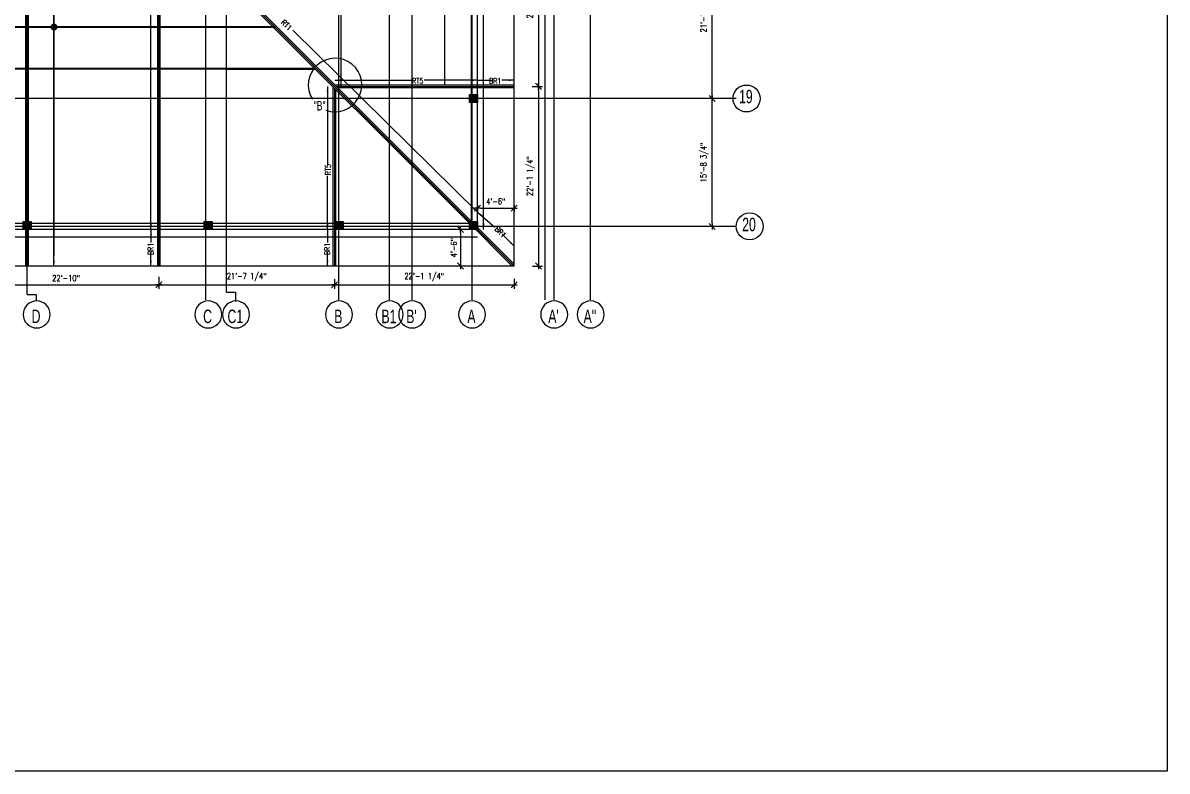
# Model space of a CAD drawing. Extents: x -95606 to 113309, y -42160 to -940.
# Drawn here: x 111524 to 113213, y -22321 to -21216 of the extents above; entities that cross this region are included whole.
import ezdxf
from ezdxf.enums import TextEntityAlignment as Align

# ---------------------------------------------------------------- set-up
doc = ezdxf.new("R2010")
doc.units = 0
doc.header["$LTSCALE"] = 0.02
doc.header["$MEASUREMENT"] = 0
doc.header["$PDMODE"] = 3
doc.header["$PDSIZE"] = -2
doc.linetypes.add('CENTER', pattern=[50.8, 31.75, -6.35, 6.35, -6.35])
doc.linetypes.add('HIDDEN', pattern=[9.525, 6.35, -3.175])
doc.layers.get('0').update_dxf_attribs({"linetype": 'CONTINUOUS'})
doc.layers.get('DEFPOINTS').update_dxf_attribs({"linetype": 'CONTINUOUS'})
for name, color, linetype in [('A-2TEXT', 4, 'CONTINUOUS'), ('BEAM TEX1', 3, 'CONTINUOUS'), ('COL 1', 5, 'CONTINUOUS'), ('DIM', 7, 'CONTINUOUS'), ('dimentions', 8, 'CONTINUOUS'), ('EXLINE', 33, 'CONTINUOUS'), ('GRID', 8, 'CENTER'), ('h', 3, 'CONTINUOUS'), ('HBEAM', 51, 'HIDDEN'), ('RF5', 6, 'CONTINUOUS'), ('S-SLB', 3, 'CONTINUOUS'), ('S-TXT', 2, 'CONTINUOUS'), ('TEXT-2', 3, 'CONTINUOUS')]:
    doc.layers.add(name, color=color, linetype=linetype)
for name, color, linetype, lineweight in [('GRID NAME', 31, 'CONTINUOUS', 30), ('Hatch', 252, 'CONTINUOUS', 9), ('HATCH 2', 253, 'CONTINUOUS', 5), ('Layer4', 4, 'CONTINUOUS', 25)]:
    doc.layers.add(name, color=color, linetype=linetype, lineweight=lineweight)
doc.styles.add('ROMANS', font='romans.shx', dxfattribs={"width": 0.8})
doc.styles.add('STYLE2', font='arial.ttf', dxfattribs={"width": 0.8})
doc.styles.add('style5', font='romans.shx', dxfattribs={"width": 0.7, "height": 8})
doc.styles.add('style6', font='romans.shx', dxfattribs={"height": 8})
doc.styles.add('style9', font='romans.shx', dxfattribs={"width": 0.8, "height": 4})
doc.dimstyles.new('TEXT-18', dxfattribs={"dimtxt": 8, "dimasz": 9, "dimexe": 6, "dimexo": 6, "dimgap": 3.125, "dimtad": 1, "dimdec": 1, "dimrnd": 0.5, "dimzin": 1, "dimdsep": 46, "dimlunit": 4, "dimtxsty": 'style6', "dimblk": 'OBLIQUE', "dimcen": 72.09, "dimclrd": 1, "dimclre": 1, "dimclrt": 4, "dimadec": 0, "dimazin": 0, "dimtfac": 1, "dimtdec": 1, "dimtofl": 0, "dimtmove": 0, "dimatfit": 3, "dimfxl": 1, "dimfrac": 2, "dimtolj": 1, "dimtzin": 0, "dimlwd": -1, "dimarcsym": 0})
doc.dimstyles.new('TK96', dxfattribs={"dimscale": 96, "dimtxt": 0.09375, "dimasz": 0.046875, "dimexe": 0.0625, "dimexo": 0.015625, "dimgap": 0.046875, "dimtad": 1, "dimzin": 11, "dimdsep": 46, "dimlunit": 4, "dimtxsty": 'ROMANS', "dimblk1": 'TK1', "dimblk2": 'TK1', "dimsah": 1, "dimcen": 0.09375, "dimclrd": 1, "dimclre": 1, "dimclrt": 2, "dimadec": 0, "dimazin": 0, "dimtfac": 1, "dimtofl": 0, "dimtmove": 0, "dimatfit": 3, "dimldrblk": 'TK1', "dimfxl": 1, "dimfrac": 2, "dimtolj": 1, "dimtzin": 9, "dimarcsym": 0})

# ---------------------------------------------------------------- blocks, each defined once
blk = doc.blocks.new('GRID')
at = {"color": 1, "linetype": 'Continuous'}
blk.add_circle((0, 0), 19.9, dxfattribs=at)
at = {"layer": 'A-2TEXT', "linetype": 'Continuous', "style": 'STYLE2', "width": 0.65}
blk.add_attdef('A', text='', height=19.9, rotation=359.9735, dxfattribs=at).set_placement((-1, -7.1), align=Align.CENTER)
blk = doc.blocks.new('TK1')
at = {"color": 4, "linetype": 'Continuous'}
blk.add_line((-1, -1), (1, 1), dxfattribs=at)
at = {"color": 1, "linetype": 'ByBlock'}
blk.add_line((-1, 0), (1, 0), dxfattribs=at)
blk = doc.blocks.new('*D594')
at = {"layer": 'DEFPOINTS', "color": 0, "lineweight": -2, "transparency": 16777216}
for p in [(112541.3, -21074.2), (112549.2, -21074.2), (112549.2, -21328)]:
    blk.add_point(p, dxfattribs=at)
at = {"layer": 'dimentions', "color": 1, "linetype": 'Continuous', "lineweight": -2, "transparency": 16777216}
for p, q in [((112547.7, -21074.2), (112535.3, -21074.2)), ((112541.3, -21323.5), (112541.3, -21078.7)), ((112547.7, -21328), (112535.3, -21328))]:
    blk.add_line(p, q, dxfattribs=at)
at = {"layer": 'dimentions', "color": 1, "lineweight": -2, "transparency": 16777216, "xscale": 4.5, "yscale": 4.5, "zscale": 4.5}
for p, rotation in [((112541.3, -21074.2), 90), ((112541.3, -21328), 270)]:
    blk.add_blockref('TK1', p, dxfattribs=dict(at, rotation=rotation))
at = {"layer": 'dimentions', "color": 2, "transparency": 16777216, "insert": (112529.9, -21201.1), "char_height": 9, "attachment_point": 5, "rotation": 90, "style": 'ROMANS'}
blk.add_mtext('\\A1;21\'-1 3/4"', dxfattribs=at)
blk = doc.blocks.new('*D595')
at = {"layer": 'DEFPOINTS', "color": 0, "lineweight": -2, "transparency": 16777216}
for p in [(112541.3, -21328), (112549.2, -21328), (112549.2, -21516.8)]:
    blk.add_point(p, dxfattribs=at)
at = {"layer": 'dimentions', "color": 1, "linetype": 'Continuous', "lineweight": -2, "transparency": 16777216}
for p, q in [((112547.7, -21328), (112535.3, -21328)), ((112541.3, -21512.3), (112541.3, -21332.5)), ((112547.7, -21516.8), (112535.3, -21516.8))]:
    blk.add_line(p, q, dxfattribs=at)
at = {"layer": 'dimentions', "color": 1, "lineweight": -2, "transparency": 16777216, "xscale": 4.5, "yscale": 4.5, "zscale": 4.5}
for p, rotation in [((112541.3, -21328), 90), ((112541.3, -21516.8), 270)]:
    blk.add_blockref('TK1', p, dxfattribs=dict(at, rotation=rotation))
at = {"layer": 'dimentions', "color": 2, "transparency": 16777216, "insert": (112529.9, -21422.4), "char_height": 9, "attachment_point": 5, "rotation": 90, "style": 'ROMANS'}
blk.add_mtext('\\A1;15\'-8 3/4"', dxfattribs=at)
blk = doc.blocks.new('_Oblique')
at = {"color": 0, "linetype": 'ByBlock', "lineweight": -2}
blk.add_line((-0.5, -0.5), (0.5, 0.5), dxfattribs=at)
blk = doc.blocks.new('*D636')
at = {"layer": 'DEFPOINTS', "color": 0, "lineweight": -2, "transparency": 16777216}
for p in [(111450.5, -21596.2), (111724.5, -21589.9), (111724.5, -21602.9)]:
    blk.add_point(p, dxfattribs=at)
at = {"layer": 'S-TXT', "color": 1, "lineweight": -2, "transparency": 16777216}
for p, q in [((111450.5, -21597.7), (111450.5, -21608.9)), ((111724.5, -21591.4), (111724.5, -21608.9)), ((111455, -21602.9), (111720, -21602.9))]:
    blk.add_line(p, q, dxfattribs=at)
at = {"layer": 'S-TXT', "color": 1, "lineweight": -2, "transparency": 16777216, "xscale": 4.5, "yscale": 4.5, "zscale": 4.5, "rotation": 180}
blk.add_blockref('TK1', (111450.5, -21602.9), dxfattribs=at)
at = {"layer": 'S-TXT', "color": 1, "lineweight": -2, "transparency": 16777216, "xscale": 4.5, "yscale": 4.5, "zscale": 4.5}
blk.add_blockref('TK1', (111724.5, -21602.9), dxfattribs=at)
at = {"layer": 'S-TXT', "color": 2, "transparency": 16777216, "insert": (111587.5, -21593.1), "char_height": 9, "attachment_point": 5, "style": 'ROMANS'}
blk.add_mtext('\\A1;22\'-10"', dxfattribs=at)
blk = doc.blocks.new('*D637')
at = {"layer": 'DEFPOINTS', "color": 0, "lineweight": -2, "transparency": 16777216}
for p in [(111724.5, -21589.9), (111983.7, -21593.1), (111983.7, -21602.9)]:
    blk.add_point(p, dxfattribs=at)
at = {"layer": 'S-TXT', "color": 1, "lineweight": -2, "transparency": 16777216}
for p, q in [((111724.5, -21591.4), (111724.5, -21608.9)), ((111983.7, -21594.6), (111983.7, -21608.9)), ((111729, -21602.9), (111979.2, -21602.9))]:
    blk.add_line(p, q, dxfattribs=at)
at = {"layer": 'S-TXT', "color": 1, "lineweight": -2, "transparency": 16777216, "xscale": 4.5, "yscale": 4.5, "zscale": 4.5, "rotation": 180}
blk.add_blockref('TK1', (111724.5, -21602.9), dxfattribs=at)
at = {"layer": 'S-TXT', "color": 1, "lineweight": -2, "transparency": 16777216, "xscale": 4.5, "yscale": 4.5, "zscale": 4.5}
blk.add_blockref('TK1', (111983.7, -21602.9), dxfattribs=at)
at = {"layer": 'S-TXT', "color": 2, "transparency": 16777216, "insert": (111854.1, -21591.6), "char_height": 9, "attachment_point": 5, "style": 'ROMANS'}
blk.add_mtext('\\A1;21\'-7 1/4"', dxfattribs=at)
blk = doc.blocks.new('*D638')
at = {"layer": 'DEFPOINTS', "color": 0, "lineweight": -2, "transparency": 16777216}
for p in [(111983.7, -21593.1), (112248.9, -21592.9), (112248.9, -21602.9)]:
    blk.add_point(p, dxfattribs=at)
at = {"layer": 'S-TXT', "color": 1, "lineweight": -2, "transparency": 16777216}
for p, q in [((111983.7, -21594.6), (111983.7, -21608.9)), ((112248.9, -21594.4), (112248.9, -21608.9)), ((111988.2, -21602.9), (112244.4, -21602.9))]:
    blk.add_line(p, q, dxfattribs=at)
at = {"layer": 'S-TXT', "color": 1, "lineweight": -2, "transparency": 16777216, "xscale": 4.5, "yscale": 4.5, "zscale": 4.5, "rotation": 180}
blk.add_blockref('TK1', (111983.7, -21602.9), dxfattribs=at)
at = {"layer": 'S-TXT', "color": 1, "lineweight": -2, "transparency": 16777216, "xscale": 4.5, "yscale": 4.5, "zscale": 4.5}
blk.add_blockref('TK1', (112248.9, -21602.9), dxfattribs=at)
at = {"layer": 'S-TXT', "color": 2, "transparency": 16777216, "insert": (112116.3, -21591.6), "char_height": 9, "attachment_point": 5, "style": 'ROMANS'}
blk.add_mtext('\\A1;22\'-1 1/4"', dxfattribs=at)
blk = doc.blocks.new('*D642')
at = {"layer": 'DEFPOINTS', "color": 0, "lineweight": -2, "transparency": 16777216}
for p in [(112267.7, -21050.9), (112273.8, -21310.1), (112284.9, -21310.1)]:
    blk.add_point(p, dxfattribs=at)
at = {"layer": 'S-TXT', "color": 1, "lineweight": -2, "transparency": 16777216}
for p, q in [((112269.2, -21050.9), (112290.9, -21050.9)), ((112284.9, -21055.4), (112284.9, -21305.6)), ((112275.3, -21310.1), (112290.9, -21310.1))]:
    blk.add_line(p, q, dxfattribs=at)
at = {"layer": 'S-TXT', "color": 1, "lineweight": -2, "transparency": 16777216, "xscale": 4.5, "yscale": 4.5, "zscale": 4.5}
for p, rotation in [((112284.9, -21050.9), 90), ((112284.9, -21310.1), 270)]:
    blk.add_blockref('TK1', p, dxfattribs=dict(at, rotation=rotation))
at = {"layer": 'S-TXT', "color": 2, "transparency": 16777216, "insert": (112273.6, -21180.5), "char_height": 9, "attachment_point": 5, "rotation": 90, "style": 'ROMANS'}
blk.add_mtext('\\A1;21\'-7 1/4"', dxfattribs=at)
blk = doc.blocks.new('*D643')
at = {"layer": 'DEFPOINTS', "color": 0, "lineweight": -2, "transparency": 16777216}
for p in [(112273.8, -21310.1), (112274.3, -21575.3), (112284.9, -21575.3)]:
    blk.add_point(p, dxfattribs=at)
at = {"layer": 'S-TXT', "color": 1, "lineweight": -2, "transparency": 16777216}
for p, q in [((112275.3, -21310.1), (112290.9, -21310.1)), ((112284.9, -21314.6), (112284.9, -21570.8)), ((112275.8, -21575.3), (112290.9, -21575.3))]:
    blk.add_line(p, q, dxfattribs=at)
at = {"layer": 'S-TXT', "color": 1, "lineweight": -2, "transparency": 16777216, "xscale": 4.5, "yscale": 4.5, "zscale": 4.5}
for p, rotation in [((112284.9, -21310.1), 90), ((112284.9, -21575.3), 270)]:
    blk.add_blockref('TK1', p, dxfattribs=dict(at, rotation=rotation))
at = {"layer": 'S-TXT', "color": 2, "transparency": 16777216, "insert": (112273.6, -21442.7), "char_height": 9, "attachment_point": 5, "rotation": 90, "style": 'ROMANS'}
blk.add_mtext('\\A1;22\'-1 1/4"', dxfattribs=at)
blk = doc.blocks.new('*D650')
at = {"layer": 'DEFPOINTS', "color": 0, "lineweight": -2, "transparency": 16777216}
for p in [(112194.9, -21483.6), (112248.9, -21483.6), (112248.9, -21489.8)]:
    blk.add_point(p, dxfattribs=at)
at = {"layer": 'S-TXT', "color": 1, "lineweight": -2, "transparency": 16777216}
for p, q in [((112194.9, -21485.1), (112194.9, -21495.8)), ((112199.4, -21489.8), (112244.4, -21489.8)), ((112248.9, -21485.1), (112248.9, -21495.8))]:
    blk.add_line(p, q, dxfattribs=at)
at = {"layer": 'S-TXT', "color": 1, "lineweight": -2, "transparency": 16777216, "xscale": 4.5, "yscale": 4.5, "zscale": 4.5, "rotation": 180}
blk.add_blockref('TK1', (112194.9, -21489.8), dxfattribs=at)
at = {"layer": 'S-TXT', "color": 1, "lineweight": -2, "transparency": 16777216, "xscale": 4.5, "yscale": 4.5, "zscale": 4.5}
blk.add_blockref('TK1', (112248.9, -21489.8), dxfattribs=at)
at = {"layer": 'S-TXT', "color": 2, "transparency": 16777216, "insert": (112221.9, -21479.9), "char_height": 9, "attachment_point": 5, "style": 'ROMANS'}
blk.add_mtext('\\A1;4\'-6"', dxfattribs=at)
blk = doc.blocks.new('*D651')
at = {"layer": 'DEFPOINTS', "color": 0, "lineweight": -2, "transparency": 16777216}
for p in [(112169.9, -21521.3), (112169.9, -21575.3), (112169.9, -21575.3)]:
    blk.add_point(p, dxfattribs=at)
at = {"layer": 'S-TXT', "color": 1, "lineweight": -2, "transparency": 16777216}
for p, q in [((112169.9, -21521.3), (112163.9, -21521.3)), ((112169.9, -21525.8), (112169.9, -21570.8)), ((112169.9, -21575.3), (112163.9, -21575.3))]:
    blk.add_line(p, q, dxfattribs=at)
at = {"layer": 'S-TXT', "color": 1, "lineweight": -2, "transparency": 16777216, "xscale": 4.5, "yscale": 4.5, "zscale": 4.5}
for p, rotation in [((112169.9, -21521.3), 90), ((112169.9, -21575.3), 270)]:
    blk.add_blockref('TK1', p, dxfattribs=dict(at, rotation=rotation))
at = {"layer": 'S-TXT', "color": 2, "transparency": 16777216, "insert": (112160, -21548.3), "char_height": 9, "attachment_point": 5, "rotation": 90, "style": 'ROMANS'}
blk.add_mtext('\\A1;4\'-6"', dxfattribs=at)

msp = doc.modelspace()

# ---------------------------------------------------------------- hatches: boundary and pattern name
at = {"layer": 'Hatch'}
h = msp.add_hatch(color=254, dxfattribs=at)
h.set_gradient(color1=(192, 192, 192), color2=(192, 192, 192), tint=1)
h.paths.add_polyline_path([(112182.886, -21333.966), (112182.886, -21321.966), (112194.886, -21321.966), (112194.886, -21333.966)])
h = msp.add_hatch(color=254, dxfattribs=at)
h.set_gradient(color1=(192, 192, 192), color2=(192, 192, 192), tint=1)
h.paths.add_polyline_path([(111524.219, -21521.3), (111524.219, -21509.3), (111536.219, -21509.3), (111536.219, -21521.3)])
h = msp.add_hatch(color=254, dxfattribs=at)
h.set_gradient(color1=(192, 192, 192), color2=(192, 192, 192), tint=1)
h.paths.add_polyline_path([(111791.387, -21521.3), (111791.387, -21509.3), (111803.387, -21509.3), (111803.387, -21521.3)])
h = msp.add_hatch(color=254, dxfattribs=at)
h.set_gradient(color1=(192, 192, 192), color2=(192, 192, 192), tint=1)
h.paths.add_polyline_path([(111984.387, -21509.3), (111996.387, -21509.3), (111996.387, -21521.3), (111984.387, -21521.3)])
h = msp.add_hatch(color=254, dxfattribs=at)
h.set_gradient(color1=(192, 192, 192), color2=(192, 192, 192), tint=1)
h.paths.add_polyline_path([(112182.878, -21509.3), (112194.878, -21509.3), (112194.878, -21521.3), (112182.878, -21521.3)])

# ---------------------------------------------------------------- linework, layer by layer
at = {"layer": 'BEAM TEX1', "color": 4, "const_width": 3}
for points in [[(110933.837, -21222.467), (111056.664, -21222.541), (111896.177, -21222.653)], [(110874.962, -21283.967), (111056.664, -21284.076), (111955.038, -21284.197)]]:
    msp.add_lwpolyline(points, dxfattribs=at)
at = {"layer": 'COL 1'}
msp.add_lwpolyline([(112182.885, -21321.966), (112194.887, -21321.966), (112194.887, -21333.967), (112182.885, -21333.967)], close=True, dxfattribs=at)
for points in [[(112182.886, -21333.966), (112182.886, -21321.966), (112194.886, -21321.966), (112194.886, -21333.966), (112182.886, -21333.966)], [(111524.219, -21509.3), (111536.219, -21509.3), (111536.219, -21521.3), (111524.219, -21521.3), (111524.219, -21509.3)], [(111791.378, -21509.3), (111803.378, -21509.3), (111803.378, -21521.3), (111791.378, -21521.3), (111791.378, -21509.3)], [(111984.387, -21509.3), (111996.387, -21509.3), (111996.387, -21521.3), (111984.387, -21521.3), (111984.387, -21509.3)], [(112182.878, -21509.3), (112194.878, -21509.3), (112194.878, -21521.3), (112182.878, -21521.3), (112182.878, -21509.3)]]:
    msp.add_lwpolyline(points, dxfattribs=at)
at = {"layer": 'EXLINE'}
for p, q in [((112248.89, -21575.303), (112248.89, -20267.3)), ((112185.89, -21521.303), (112185.89, -20330.3)), ((112194.89, -21521.303), (112194.89, -20398.399)), ((112194.89, -21512.303), (110643.88, -21512.303)), ((112194.89, -21521.303), (110634.88, -21521.303)), ((112248.89, -21575.303), (110580.88, -21575.303))]:
    msp.add_line(p, q, dxfattribs=at)
at = {"layer": 'GRID'}
for p, q in [((111793.826, -21625.336), (111793.826, -18303.479)), ((111990.396, -21625.336), (111990.396, -18303.479)), ((112065.128, -21625.336), (112065.128, -18303.479)), ((112098.378, -21625.336), (112098.378, -18303.479)), ((112186.878, -21625.336), (112186.878, -18303.479)), ((112186.878, -21625.336), (112186.878, -18303.479)), ((112294.878, -21625.336), (112294.878, -18303.479)), ((112294.878, -21625.336), (112294.878, -18303.479)), ((112307.917, -21625.336), (112307.917, -18303.479)), ((112307.917, -21625.336), (112307.917, -18303.479)), ((112361.737, -21625.336), (112361.737, -18303.479)), ((111530.219, -21617.052), (111530.219, -18313.554)), ((111824.378, -21613.731), (111824.378, -18310.003)), ((112576.66, -21327.966), (110436.757, -21327.966)), ((112576.66, -21516.8), (110436.757, -21516.8)), ((111530.219, -21617.052), (111543.528, -21617.052)), ((111543.528, -21617.052), (111543.528, -21627.146)), ((111824.378, -21613.731), (111837.816, -21613.731)), ((111837.816, -21613.731), (111837.816, -21628.127))]:
    msp.add_line(p, q, dxfattribs=at)
at = {"layer": 'GRID NAME', "ltscale": 10, "const_width": 5.184}
msp.add_lwpolyline([(111572.278, -21222.541, 1), (111567.094, -21222.541, 1)], format="xyb", close=True, dxfattribs=at)
at = {"layer": 'h'}
for p, q in [((112178.144, -21507.303), (111594.185, -20923.344)), ((112182.89, -21506.392), (111599.842, -20923.344)), ((112246.144, -21575.303), (112178.144, -21507.303)), ((112248.89, -21572.392), (112182.89, -21506.392))]:
    msp.add_line(p, q, dxfattribs=at)
at = {"layer": 'HATCH 2', "lineweight": 5}
for p, q in [((111724.489, -21575.303), (111724.489, -20267.302)), ((111724.489, -20267.302), (111724.489, -21289.004)), ((111530.219, -21575.303), (111530.219, -20330.303)), ((111594.888, -20921.301), (112248.89, -21575.303)), ((111983.689, -21575.303), (111983.689, -21312.848)), ((112248.89, -21310.102), (111986.6, -21310.102))]:
    msp.add_line(p, q, dxfattribs=at)
at = {"layer": 'HBEAM'}
for p, q in [((112182.89, -21321.97), (112182.885, -21321.97)), ((112182.89, -21321.97), (112182.885, -21321.97)), ((112182.89, -21322.029), (112182.885, -21322.029)), ((112182.89, -21321.97), (112182.89, -21321.966)), ((112182.89, -21322.029), (112182.89, -21321.966))]:
    msp.add_line(p, q, dxfattribs=at)
at = {"layer": 'Layer4'}
msp.add_arc((111984.6, -21308.102), 39.49, 249.643882, 212.305744, dxfattribs=at)
at = {"layer": 'RF5', "lineweight": -2}
for p, q in [((111993.326, -20531.503), (111993.326, -21310.102)), ((112145.962, -20531.5), (112145.962, -21308.102))]:
    msp.add_line(p, q, dxfattribs=at)
at = {"layer": 'S-SLB'}
for p, q in [((111528.219, -21575.303), (111528.219, -20333.303)), ((111532.219, -21575.303), (111532.219, -20333.303)), ((111722.489, -20337.302), (111722.489, -21575.303)), ((111726.489, -21575.303), (111726.489, -20337.302)), ((111981.689, -21507.303), (111981.689, -21310.848)), ((112182.89, -21308.102), (111984.6, -21308.102)), ((111985.689, -21507.303), (111985.689, -21314.848)), ((112182.89, -21312.102), (111988.6, -21312.102)), ((112248.89, -21308.102), (112182.89, -21308.102)), ((112248.89, -21312.102), (112182.89, -21312.102)), ((111981.689, -21575.303), (111981.689, -21507.303)), ((111985.689, -21575.303), (111985.689, -21507.303))]:
    msp.add_line(p, q, dxfattribs=at)
at = {"layer": 'S-TXT', "color": 1}
msp.add_lwpolyline([(109859.834, -17714.924), (113212.803, -17714.924), (113212.803, -22320.795), (109859.834, -22320.795)], close=True, dxfattribs=at)

# ---------------------------------------------------------------- block references
at = {"layer": 'GRID'}
for p, values in [((112591.957, -21327.966), {'A': '19'}), ((112591.957, -21327.966), {'A': '19'}), ((112596.589, -21516.8), {'A': '20'}), ((112596.589, -21516.8), {'A': '20'})]:
    msp.add_blockref('GRID', p, dxfattribs=at).add_auto_attribs(values)
ref = msp.add_blockref('GRID', (111544.194, -21646.766), dxfattribs=dict(at, xscale=-1, rotation=180))
ref.add_attrib('A', 'D', dxfattribs={"layer": 'A-2TEXT', "linetype": 'Continuous', "height": 19.945, "rotation": 0.026452, "style": 'STYLE2', "width": 0.65}).set_placement((111543.226, -21659.563), align=Align.CENTER)
ref = msp.add_blockref('GRID', (111544.194, -21646.766), dxfattribs=dict(at, xscale=-1, rotation=180))
ref.add_attrib('A', 'D', dxfattribs={"layer": 'A-2TEXT', "linetype": 'Continuous', "height": 19.945, "rotation": 0.026452, "style": 'STYLE2', "width": 0.65}).set_placement((111543.226, -21659.563), align=Align.CENTER)
ref = msp.add_blockref('GRID', (111797.387, -21646.766), dxfattribs=dict(at, xscale=-1, rotation=180))
ref.add_attrib('A', 'C', dxfattribs={"layer": 'A-2TEXT', "linetype": 'Continuous', "height": 19.945, "rotation": 0.026452, "style": 'STYLE2', "width": 0.65}).set_placement((111796.418, -21659.563), align=Align.CENTER)
ref = msp.add_blockref('GRID', (111797.387, -21646.766), dxfattribs=dict(at, xscale=-1, rotation=180))
ref.add_attrib('A', 'C', dxfattribs={"layer": 'A-2TEXT', "linetype": 'Continuous', "height": 19.945, "rotation": 0.026452, "style": 'STYLE2', "width": 0.65}).set_placement((111796.418, -21659.563), align=Align.CENTER)
ref = msp.add_blockref('GRID', (111838.353, -21646.766), dxfattribs=dict(at, xscale=-1, rotation=180))
ref.add_attrib('A', 'C1', dxfattribs={"layer": 'A-2TEXT', "linetype": 'Continuous', "height": 19.9446, "rotation": 0.026452, "style": 'STYLE2', "width": 0.65}).set_placement((111837.384, -21659.563), align=Align.CENTER)
ref = msp.add_blockref('GRID', (111838.353, -21646.766), dxfattribs=dict(at, xscale=-1, rotation=180))
ref.add_attrib('A', 'C1', dxfattribs={"layer": 'A-2TEXT', "linetype": 'Continuous', "height": 19.9446, "rotation": 0.026452, "style": 'STYLE2', "width": 0.65}).set_placement((111837.384, -21659.563), align=Align.CENTER)
ref = msp.add_blockref('GRID', (111990.387, -21646.766), dxfattribs=dict(at, xscale=-1, rotation=180))
ref.add_attrib('A', 'B', dxfattribs={"layer": 'A-2TEXT', "linetype": 'Continuous', "height": 19.945, "rotation": 0.026452, "style": 'STYLE2', "width": 0.65}).set_placement((111989.418, -21659.563), align=Align.CENTER)
ref = msp.add_blockref('GRID', (111990.387, -21646.766), dxfattribs=dict(at, xscale=-1, rotation=180))
ref.add_attrib('A', 'B', dxfattribs={"layer": 'A-2TEXT', "linetype": 'Continuous', "height": 19.945, "rotation": 0.026452, "style": 'STYLE2', "width": 0.65}).set_placement((111989.418, -21659.563), align=Align.CENTER)
ref = msp.add_blockref('GRID', (112065.128, -21646.766), dxfattribs=dict(at, xscale=-1, rotation=180))
ref.add_attrib('A', 'B1', dxfattribs={"layer": 'A-2TEXT', "linetype": 'Continuous', "height": 19.9446, "rotation": 0.026452, "style": 'STYLE2', "width": 0.65}).set_placement((112064.159, -21659.644), align=Align.CENTER)
ref = msp.add_blockref('GRID', (112065.128, -21646.766), dxfattribs=dict(at, xscale=-1, rotation=180))
ref.add_attrib('A', 'B1', dxfattribs={"layer": 'A-2TEXT', "linetype": 'Continuous', "height": 19.9446, "rotation": 0.026452, "style": 'STYLE2', "width": 0.65}).set_placement((112064.159, -21659.644), align=Align.CENTER)
ref = msp.add_blockref('GRID', (112098.378, -21646.766), dxfattribs=dict(at, xscale=-1, rotation=180))
ref.add_attrib('A', "B'", dxfattribs={"layer": 'A-2TEXT', "linetype": 'Continuous', "height": 19.9446, "rotation": 0.026452, "style": 'STYLE2', "width": 0.65}).set_placement((112097.409, -21659.563), align=Align.CENTER)
ref = msp.add_blockref('GRID', (112098.378, -21646.766), dxfattribs=dict(at, xscale=-1, rotation=180))
ref.add_attrib('A', "B'", dxfattribs={"layer": 'A-2TEXT', "linetype": 'Continuous', "height": 19.9446, "rotation": 0.026452, "style": 'STYLE2', "width": 0.65}).set_placement((112097.409, -21659.563), align=Align.CENTER)
ref = msp.add_blockref('GRID', (112186.887, -21646.766), dxfattribs=dict(at, xscale=-1, rotation=180))
ref.add_attrib('A', 'A', dxfattribs={"layer": 'A-2TEXT', "linetype": 'Continuous', "height": 19.945, "rotation": 0.026452, "style": 'STYLE2', "width": 0.65}).set_placement((112185.918, -21659.563), align=Align.CENTER)
ref = msp.add_blockref('GRID', (112186.887, -21646.766), dxfattribs=dict(at, xscale=-1, rotation=180))
ref.add_attrib('A', 'A', dxfattribs={"layer": 'A-2TEXT', "linetype": 'Continuous', "height": 19.945, "rotation": 0.026452, "style": 'STYLE2', "width": 0.65}).set_placement((112185.918, -21659.563), align=Align.CENTER)
ref = msp.add_blockref('GRID', (112308.053, -21646.766), dxfattribs=dict(at, xscale=-1, rotation=180))
ref.add_attrib('A', "A'", dxfattribs={"layer": 'A-2TEXT', "linetype": 'Continuous', "height": 19.9446, "rotation": 0.026452, "style": 'STYLE2', "width": 0.65}).set_placement((112307.084, -21659.563), align=Align.CENTER)
ref = msp.add_blockref('GRID', (112308.053, -21646.766), dxfattribs=dict(at, xscale=-1, rotation=180))
ref.add_attrib('A', "A'", dxfattribs={"layer": 'A-2TEXT', "linetype": 'Continuous', "height": 19.9446, "rotation": 0.026452, "style": 'STYLE2', "width": 0.65}).set_placement((112307.084, -21659.563), align=Align.CENTER)
ref = msp.add_blockref('GRID', (112361.873, -21646.766), dxfattribs=dict(at, xscale=-1, rotation=180))
ref.add_attrib('A', "A''", dxfattribs={"layer": 'A-2TEXT', "linetype": 'Continuous', "height": 19.9446, "rotation": 0.026452, "style": 'STYLE2', "width": 0.65}).set_placement((112360.904, -21659.563), align=Align.CENTER)
ref = msp.add_blockref('GRID', (112361.873, -21646.766), dxfattribs=dict(at, xscale=-1, rotation=180))
ref.add_attrib('A', "A''", dxfattribs={"layer": 'A-2TEXT', "linetype": 'Continuous', "height": 19.9446, "rotation": 0.026452, "style": 'STYLE2', "width": 0.65}).set_placement((112360.904, -21659.563), align=Align.CENTER)

# ---------------------------------------------------------------- texts
at = {"layer": 'dimentions', "color": 4, "insert": (111961.706, -21338.732), "char_height": 14.02072, "width": 365.21817, "attachment_point": 5, "style": 'style9'}
msp.add_mtext('{\\fSwis721 Cn BT|b0|i0|c0|p34;"B"}', dxfattribs=at)
at = {"layer": 'TEXT-2', "char_height": 8, "width": 22.39817, "style": 'style5'}
for s, insert, attachment_point, rotation in [('\\A1;RT1', (111921.73, -21222.597), 3, 315.404275), ('\\A1;RT5', (111970.161, -21441.446), 1, 90), ('\\A1;BR1', (112225.058, -21515.655), 1, 315), ('\\A1;BR1', (111708.339, -21540.942), 3, 90), ('\\A1;BR1', (111968.944, -21540.942), 3, 90)]:
    msp.add_mtext(s, dxfattribs=dict(at, insert=insert, attachment_point=attachment_point, rotation=rotation))
at = {"layer": 'TEXT-2', "char_height": 8, "width": 22.39817, "attachment_point": 3, "style": 'style5'}
for s, insert in [('\\A1;RT5', (112114.991, -21297.922)), ('\\A1;BR1', (112230.02, -21297.922))]:
    msp.add_mtext(s, dxfattribs=dict(at, insert=insert))

# ---------------------------------------------------------------- dimensions: what is measured, and where the dimension line sits
at = {"layer": 'dimentions'}
for base, p1, p2, picture, middle in [((112541.303, -21074.188), (112549.237, -21327.966), (112549.237, -21074.188), '*D594', (112529.946, -21201.077)), ((112541.303, -21327.966), (112549.237, -21516.8), (112549.237, -21327.966), '*D595', (112529.946, -21422.383))]:
    dim = msp.add_linear_dim(base=base, p1=p1, p2=p2, angle=90, dimstyle='TK96', override={"dimfxl": 2}, dxfattribs=at)
    dim.commit()
    dim.dimension.update_dxf_attribs({"geometry": picture, "text_midpoint": middle})
at = {"layer": 'S-TXT'}
for base, p1, p2, picture, middle in [((112284.946, -21310.102), (112267.668, -21050.902), (112273.79, -21310.102), '*D642', (112273.589, -21180.502)), ((112284.946, -21575.303), (112273.79, -21310.102), (112274.276, -21575.303), '*D643', (112273.589, -21442.703)), ((112169.887, -21575.303), (112169.887, -21521.303), (112169.887, -21575.303), '*D651', (112160.03, -21548.303))]:
    dim = msp.add_linear_dim(base=base, p1=p1, p2=p2, angle=90, dimstyle='TK96', override={"dimfxl": 1.25, "dimfxlon": 1}, dxfattribs=at)
    dim.commit()
    dim.dimension.update_dxf_attribs({"geometry": picture, "text_midpoint": middle})
for base, p1, p2, picture, middle in [((112248.89, -21489.752), (112194.89, -21483.594), (112248.89, -21483.594), '*D650', (112221.89, -21479.895)), ((111983.689, -21602.918), (111724.489, -21589.861), (111983.689, -21593.133), '*D637', (111854.089, -21591.561)), ((112248.89, -21602.918), (111983.689, -21593.133), (112248.89, -21592.861), '*D638', (112116.29, -21591.561)), ((111724.489, -21602.918), (111450.476, -21596.216), (111724.489, -21589.861), '*D636', (111587.482, -21593.061))]:
    dim = msp.add_linear_dim(base=base, p1=p1, p2=p2, dimstyle='TK96', override={"dimfxl": 1.25, "dimfxlon": 1}, dxfattribs=at)
    dim.commit()
    dim.dimension.update_dxf_attribs({"geometry": picture, "text_midpoint": middle})

# ---------------------------------------------------------------- leaders
at = {"layer": 'DIM'}
for points, override in [([(111569.686, -20267.302), (111569.686, -21559.587)], {"dimtad": 0}), ([(111712.824, -21521.303), (111712.716, -20901.476)], {"dimasz": 8, "dimtad": 0}), ([(112203.665, -21521.313), (112203.665, -20916.3)], {"dimtad": 0}), ([(111569.686, -21575.303), (111569.686, -21112.063)], {"dimasz": 8, "dimtad": 0}), ([(112194.89, -21495.752), (111922.469, -21227.333)], {"dimasz": 8, "dimtad": 0}), ([(111973.321, -21310.329), (111973.321, -21426.47)], {"dimasz": 8, "dimtad": 0}), ([(111984.492, -21301.082), (112100.597, -21301.082)], {"dimasz": 8, "dimtad": 0}), ([(112194.89, -21301.082), (112115.964, -21301.082)], {"dimasz": 8, "dimtad": 0}), ([(112194.89, -21301.082), (112215.626, -21301.082)], {"dimasz": 8, "dimtad": 0}), ([(112248.89, -21301.082), (112230.993, -21301.082)], {"dimasz": 8, "dimtad": 0}), ([(111973.429, -21521.303), (111973.321, -21442.377)], {"dimasz": 8, "dimtad": 0}), ([(112195.017, -21495.736), (112220.223, -21517.872)], {"dimasz": 8, "dimtad": 0}), ([(112194.876, -21532.667), (111328.538, -21532.667)], {"dimtad": 0}), ([(111712.824, -21521.303), (111712.824, -21540.519)], {"dimasz": 8, "dimtad": 0}), ([(111973.429, -21521.303), (111973.429, -21540.519)], {"dimasz": 8, "dimtad": 0}), ([(112249.017, -21546.002), (112231.404, -21528.343)], {"dimasz": 8, "dimtad": 0}), ([(111712.824, -21575.303), (111712.824, -21554.401)], {"dimasz": 8, "dimtad": 0}), ([(111973.429, -21575.303), (111973.429, -21554.401)], {"dimasz": 8, "dimtad": 0})]:
    msp.add_leader(points, dimstyle='TEXT-18', override=override, dxfattribs=at)

doc.saveas('drawing.dxf')
